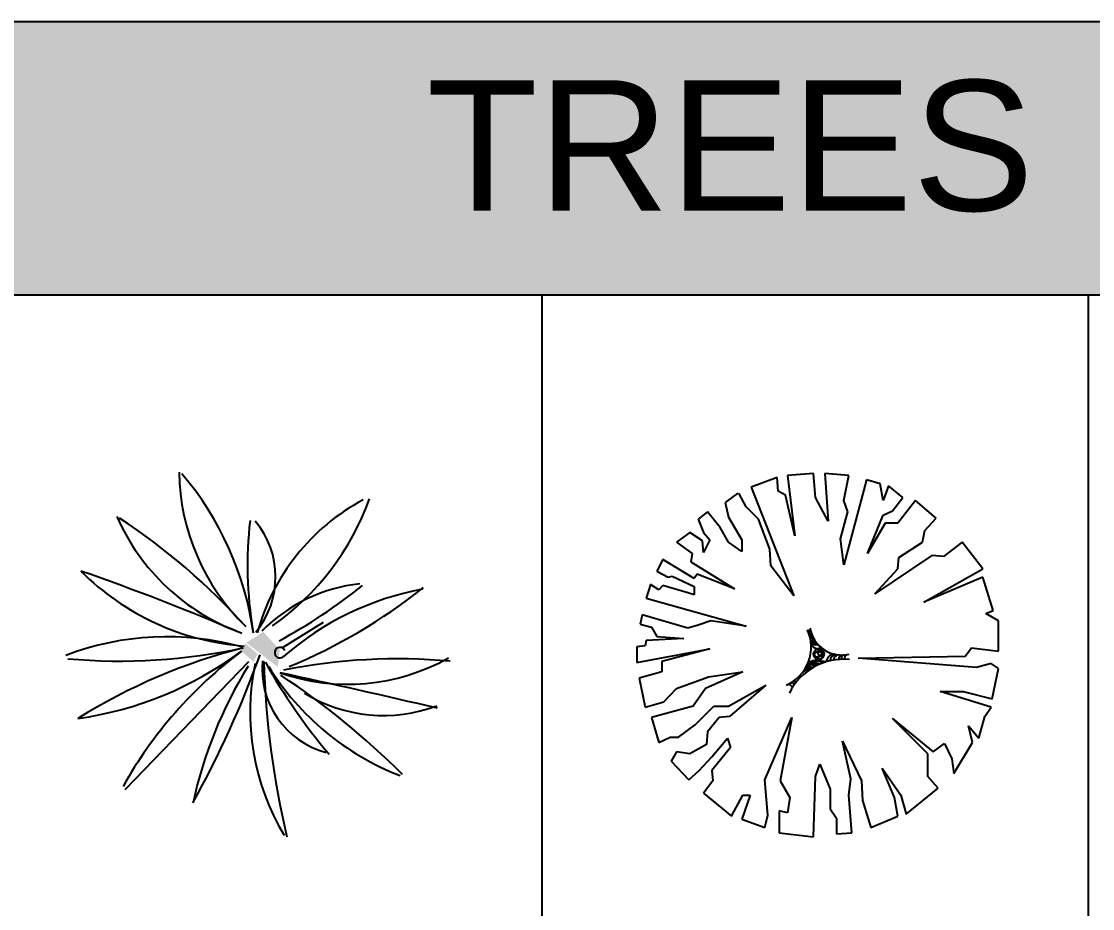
# Model space of a CAD drawing. Header units: inches. Extents: x 7658 to 73799, y 48 to 40262.
# Drawn here: x 36546 to 40653, y 36861 to 40262 of the extents above; entities that cross this region are included whole.
import ezdxf

# ---------------------------------------------------------------- set-up
doc = ezdxf.new("R2010")
doc.units = ezdxf.units.IN
doc.layers.add('www.cad-blocks.net', color=7, linetype='Continuous')
doc.styles.get("Standard").update_dxf_attribs({"font": 'arial.ttf'})

# ---------------------------------------------------------------- blocks, each defined once
blk = doc.blocks.new('A$C516926BB')
for p, q in [((0, 38.5194), (62.4121, 38.5194)), ((27.1553, 38.5194), (27.1553, 0)), ((29.249, 38.5194), (29.249, 0))]:
    blk.add_line(p, q)
blk = doc.blocks.new('A$C2DE96621')
at = {"color": 0}
for p, q in [((0.8322, 0.7266), (0.9865, 0.8225)), ((0.6999, 0.6702), (0.226, 0.1806))]:
    blk.add_line(p, q, dxfattribs=at)
for centre, major_axis, start_param, end_param in [((1.2763, 1.4107), (-0.596, 0.596), 0.800551, 1.585178), ((-0.4723, 0.6141), (0.8501, 0.8501), 5.637149, 6.201328), ((1.5287, 0.565), (-0.5831, 0.5831), -0.293069, 0.519619), ((0.2165, 1.6331), (0.7104, 0.7104), 4.536662, 5.155355), ((0.9579, 1.5657), (0.5902, 0.5902), 2.773061, 3.573081), ((-1.1847, -0.8841), (-1.7843, 1.7843), 4.661016, 4.91423), ((2.2127, 1.041), (-1.0727, 1.0727), 0.672211, 0.951051), ((0.4719, 0.9961), (0.2345, 0.2345), 4.806894, 6.19779), ((0.7581, 1.7207), (-0.7016, 0.7016), 1.57148, 2.280785), ((-3.046, -7.9133), (-6.6861, 6.6861), -1.189759, -1.119751), ((1.193, 0.3538), (0.4383, 0.4383), 0.893473, 1.578528), ((-0.185, 2.6111), (1.4936, 1.4936), 4.421524, 4.603383), ((1.5679, -0.1456), (-0.7868, 0.7868), -0.603568, -0.06526), ((0.0207, 2.6598), (1.5373, 1.5373), 4.321394, 4.596782), ((0.3861, -0.3131), (0.7637, 0.7637), 0.515381, 1.151002), ((0.2064, 2.8972), (-1.5722, 1.5722), 2.266546, 2.570694), ((1.2312, -1.4404), (1.5798, 1.5798), 1.034821, 1.344576), ((-0.1493, 1.8172), (-0.9741, 0.9741), 2.498374, 2.995188), ((1.6747, -0.6237), (-1.1805, 1.1805), -0.141397, 0.274127), ((0.8206, 0.7061), (0.0144, 0.0144), 5.882218, 10.930314), ((-2.9013, 2.0097), (2.7395, 2.7395), 4.991449, 5.152262), ((1.6159, 0.4752), (0.6436, 0.6436), 2.146678, 2.897556), ((1.0831, 0.6434), (-0.2344, 0.2344), 0.689451, 2.094913), ((4.0317, 0.7602), (2.3152, 2.3152), 2.38311, 2.590508), ((2.7494, 1.7862), (-1.6108, 1.6108), 1.297992, 1.486372), ((1.0801, 1.3726), (0.5569, 0.5569), 3.592081, 4.438948), ((1.2717, -1.5441), (-1.5743, 1.5743), -0.876057, -0.58752), ((2.1197, -0.2241), (1.1815, 1.1815), 1.802944, 2.142158), ((1.6494, 1.1915), (0.7248, 0.7248), 2.909044, 3.55876), ((-6.1535, -31.7626), (-23.4291, 23.4291), -1.016126, -0.997485), ((-0.7643, -1.804), (2.0483, 2.0483), 6.280435, 6.488637), ((1.2168, 1.0386), (0.4057, 0.4057), 3.372736, 4.292463)]:
    blk.add_ellipse(centre, major_axis=major_axis, ratio=1, start_param=start_param, end_param=end_param, dxfattribs=at)
for points in [[(0.812, 0.6512), (0.6907, 0.7445), (0.8193, 0.7163), (0.7569, 0.7856)], [(0.7185, 0.6713), (0.6712, 0.7129), (0.7348, 0.7006), (0.6875, 0.7423)]]:
    blk.add_solid(points, dxfattribs=at)
blk = doc.blocks.new('A$C1AD54E13')
at = {"color": 0}
for p, q in [((0.5376, 1.3769), (0.438, 1.341)), ((0.5416, 1.3251), (0.5376, 1.3769)), ((0.677, 1.3928), (0.5774, 1.3848)), ((0.5774, 1.3848), (0.6053, 1.154)), ((0.6849, 1.3013), (0.677, 1.3928)), ((0.8124, 1.3848), (0.7208, 1.3928)), ((0.7208, 1.3928), (0.7327, 1.2097)), ((0.7925, 1.2893), (0.8124, 1.3848)), ((0.8801, 1.3689), (0.7925, 1.0426)), ((0.9318, 1.353), (0.8801, 1.3689)), ((0.3863, 1.3172), (0.3385, 1.2814)), ((0.4181, 1.2654), (0.3903, 1.3172)), ((0.438, 1.341), (0.6013, 0.9232)), ((0.5695, 1.3092), (0.5416, 1.3251)), ((0.9438, 1.2893), (0.9318, 1.353)), ((0.9637, 1.345), (0.9438, 1.2893)), ((1.0194, 1.3013), (0.9637, 1.345)), ((0.3385, 1.2814), (0.3504, 1.2256)), ((0.6053, 1.154), (0.5695, 1.3092)), ((0.7327, 1.2097), (0.6849, 1.3013)), ((0.8084, 1.2455), (0.7925, 1.2893)), ((0.9796, 1.2495), (1.0194, 1.3013)), ((1.0672, 1.2893), (0.9995, 1.2018)), ((1.1469, 1.2217), (1.0672, 1.2893)), ((0.2708, 1.2455), (0.235, 1.2177)), ((0.3186, 1.1859), (0.2708, 1.2455)), ((0.4659, 1.2177), (0.4181, 1.2654)), ((0.7805, 1.1421), (0.8084, 1.2455)), ((0.8841, 1.0864), (0.9438, 1.2336)), ((0.9438, 1.2336), (0.9796, 1.2495)), ((0.235, 1.2177), (0.2549, 1.166)), ((0.3504, 1.2256), (0.4022, 1.1381)), ((0.5097, 1.1023), (0.4659, 1.2177)), ((0.9518, 1.2018), (0.8841, 1.0864)), ((0.9995, 1.2018), (0.9518, 1.2018)), ((1.1031, 1.1739), (1.1469, 1.2217)), ((0.2031, 1.166), (0.1513, 1.1301)), ((0.2509, 1.1341), (0.2031, 1.166)), ((0.2549, 1.166), (0.2788, 1.1381)), ((0.3504, 1.1301), (0.3186, 1.1859)), ((1.0951, 1.1301), (1.1031, 1.1739)), ((0.1513, 1.1301), (0.2111, 1.0864)), ((0.2549, 1.0903), (0.2509, 1.1341)), ((0.2788, 1.1381), (0.2549, 1.0903)), ((0.4022, 1.0943), (0.3504, 1.1301)), ((0.4022, 1.1381), (0.4022, 1.0943)), ((0.7925, 1.0426), (0.7805, 1.1421)), ((1.0035, 1.0705), (1.0951, 1.1301)), ((1.2464, 1.1301), (1.1748, 1.0744)), ((1.3261, 1.0267), (1.2464, 1.1301)), ((0.2111, 1.0864), (0.2071, 1.0545)), ((0.5137, 1.0386), (0.5097, 1.1023)), ((1.131, 1.0784), (0.9119, 0.9312)), ((0.9995, 1.0267), (1.0035, 1.0705)), ((1.1748, 1.0744), (1.131, 1.0784)), ((0.0996, 1.0625), (0.0757, 1.0187)), ((0.219, 0.9909), (0.0996, 1.0625)), ((0.2071, 1.0545), (0.3743, 0.9511)), ((0.6013, 0.9232), (0.5137, 1.0386)), ((0.9119, 0.9312), (0.9995, 1.0267)), ((1.0991, 0.8993), (1.3261, 1.0267)), ((0.0757, 1.0187), (0.1195, 0.9948)), ((0.1195, 0.9948), (0.1354, 0.9988)), ((0.1354, 0.9988), (0.219, 0.959)), ((0.231, 1.0068), (0.219, 0.9909)), ((0.3743, 0.9511), (0.231, 1.0068)), ((1.3261, 0.9948), (1.0991, 0.8993)), ((1.3659, 0.8675), (1.3261, 0.9948)), ((0.0518, 0.967), (0.0358, 0.9153)), ((0.0836, 0.9471), (0.0518, 0.967)), ((0.0996, 0.963), (0.0836, 0.9471)), ((0.1951, 0.9352), (0.0996, 0.963)), ((0.219, 0.959), (0.219, 0.9272)), ((0.0358, 0.9153), (0.4181, 0.8078)), ((0.219, 0.9272), (0.1951, 0.9352)), ((1.338, 0.8556), (1.3659, 0.8675)), ((0.0199, 0.8516), (0.0119, 0.8158)), ((0.1951, 0.7999), (0.0199, 0.8516)), ((0.2827, 0.8277), (0.235, 0.8118)), ((0.4181, 0.8078), (0.2827, 0.8277)), ((1.3858, 0.8277), (1.338, 0.8556)), ((1.3858, 0.7123), (1.3858, 0.8277)), ((0.0119, 0.8158), (0.0558, 0.8038)), ((0.0558, 0.8038), (0.0757, 0.768)), ((0.235, 0.8118), (0.1951, 0.7999)), ((0.0358, 0.7521), (0.0319, 0.7322)), ((0.1792, 0.7601), (0.0358, 0.7521)), ((0.0757, 0.768), (0.1792, 0.7601)), ((0.0319, 0.7322), (0, 0.7282)), ((0, 0.7282), (0, 0.6685)), ((0, 0.6685), (0.2788, 0.7203)), ((0.2788, 0.7203), (0.0956, 0.6725)), ((1.2584, 0.6924), (1.2823, 0.7242)), ((1.2823, 0.7242), (1.3858, 0.7123)), ((0.0956, 0.6725), (0.0956, 0.6327)), ((0.8482, 0.6845), (1.2584, 0.6924)), ((1.3022, 0.6486), (0.8482, 0.6845)), ((1.3579, 0.6646), (1.3022, 0.6486)), ((1.3858, 0.6447), (1.3579, 0.6646)), ((0.0956, 0.6327), (0.008, 0.6088)), ((0.4062, 0.6327), (0.2628, 0.5691)), ((0.2748, 0.6128), (0.4062, 0.6327)), ((1.3619, 0.5293), (1.3858, 0.6447)), ((0.008, 0.6088), (0.0319, 0.4974)), ((0.1513, 0.5691), (0.2748, 0.6128)), ((0.3504, 0.5014), (0.4938, 0.581)), ((0.4938, 0.581), (0.3544, 0.4616)), ((0.1035, 0.5173), (0.1513, 0.5691)), ((0.2628, 0.5691), (0.215, 0.5014)), ((1.3579, 0.4974), (1.1628, 0.5571)), ((1.1628, 0.5571), (1.2504, 0.5571)), ((1.2504, 0.5571), (1.3619, 0.5293)), ((0.0319, 0.4974), (0.1035, 0.5173)), ((0.215, 0.5014), (0.0558, 0.4576)), ((0.223, 0.4298), (0.2947, 0.5014)), ((0.2947, 0.5014), (0.3504, 0.5014)), ((1.334, 0.4616), (1.3579, 0.4974)), ((0.0558, 0.4576), (0.0836, 0.3621)), ((0.3146, 0.4576), (0.2708, 0.4019)), ((0.3544, 0.4616), (0.3146, 0.4576)), ((0.4898, 0.2189), (0.5934, 0.4576)), ((0.5934, 0.4576), (0.5495, 0.2149)), ((1.115, 0.3184), (0.9796, 0.4536)), ((0.9796, 0.4536), (1.1349, 0.3263)), ((1.3102, 0.378), (1.334, 0.4616)), ((0.1593, 0.382), (0.223, 0.4298)), ((1.2863, 0.3621), (1.2703, 0.4258)), ((1.2703, 0.4258), (1.3102, 0.378)), ((0.0836, 0.3621), (0.1274, 0.382)), ((0.1274, 0.382), (0.1593, 0.382)), ((0.2708, 0.4019), (0.2668, 0.3542)), ((0.2867, 0.3064), (0.3465, 0.378)), ((0.3465, 0.378), (0.3584, 0.3422)), ((0.2668, 0.3542), (0.2031, 0.3184)), ((0.3584, 0.3422), (0.2867, 0.2547)), ((0.8203, 0.2228), (0.7885, 0.3661)), ((0.7885, 0.3661), (0.8602, 0.2149)), ((1.1349, 0.3263), (1.1787, 0.3581)), ((1.1787, 0.3581), (1.2066, 0.2985)), ((1.2146, 0.2427), (1.2863, 0.3621)), ((0.1513, 0.3263), (0.1314, 0.2905)), ((0.1314, 0.2905), (0.1991, 0.2189)), ((0.2031, 0.3184), (0.1513, 0.3263)), ((0.2389, 0.2547), (0.2867, 0.3064)), ((1.115, 0.2308), (1.115, 0.3184)), ((1.2066, 0.2985), (1.2146, 0.2427)), ((0.1991, 0.2189), (0.2389, 0.2547)), ((0.2867, 0.2547), (0.2907, 0.2149)), ((0.6849, 0.2308), (0.7009, 0.2786)), ((0.7009, 0.2786), (0.7407, 0.1831)), ((0.9876, 0.1512), (0.9398, 0.2626)), ((0.9398, 0.2626), (1.0115, 0.1592)), ((0.2907, 0.2149), (0.2549, 0.1671)), ((0.5018, 0.0836), (0.4898, 0.2189)), ((0.5495, 0.2149), (0.5854, 0.1512)), ((0.677, 0), (0.6849, 0.2308)), ((0.8124, 0.1592), (0.8203, 0.2228)), ((0.8602, 0.2149), (0.8641, 0.1393)), ((1.1548, 0.187), (1.115, 0.2308)), ((0.2549, 0.1671), (0.3624, 0.0796)), ((0.7407, 0.1831), (0.7407, 0.1074)), ((1.0314, 0.0875), (1.1548, 0.187)), ((0.3624, 0.0796), (0.4062, 0.1592)), ((0.4341, 0.1592), (0.4022, 0.0677)), ((0.4062, 0.1592), (0.4341, 0.1592)), ((0.5854, 0.1512), (0.5774, 0.0915)), ((0.8243, 0.0159), (0.8124, 0.1592)), ((0.8641, 0.1393), (0.896, 0.0358)), ((0.9995, 0.0796), (0.9876, 0.1512)), ((1.0115, 0.1592), (1.0314, 0.0875)), ((0.4898, 0.0358), (0.5018, 0.0836)), ((0.5774, 0.0915), (0.5456, 0.0995)), ((0.5456, 0.0995), (0.5456, 0.0159)), ((0.7407, 0.1074), (0.7646, 0.0716)), ((0.4022, 0.0677), (0.4898, 0.0358)), ((0.7646, 0.0716), (0.7646, 0.0119)), ((0.896, 0.0358), (0.9995, 0.0796)), ((0.5456, 0.0159), (0.677, 0)), ((0.7646, 0.0119), (0.8243, 0.0159))]:
    blk.add_line(p, q, dxfattribs=at)
for centre, major_axis, start_param, end_param in [((0.5086, 0.7274), (-0.1127, 0.1127), 2.773566, 4.355282), ((0.6616, 0.8069), (-0.0111, 0.0111), 1.873396, 2.59046), ((0.6731, 0.8075), (-0.0178, 0.0178), 1.592201, 2.132899), ((0.6855, 0.8063), (0.0262, 0.0262), 3.104959, 3.542188), ((0.7857, 0.8214), (-0.0881, 0.0881), 0.964178, 2.580382), ((0.6702, 0.7734), (0.00665, 0.00665), 2.75537, 4.325356), ((0.6848, 0.7753), (0.0152, 0.0152), 2.65846, 3.682565), ((0.6829, 0.7694), (0.0162, 0.0162), 2.975272, 4.078739), ((0.692, 0.7496), (-0.0196, 0.0196), 1.139437, 2.81243), ((0.6857, 0.7681), (0.019, 0.019), 3.135411, 4.06353), ((0.687, 0.7656), (0.0207, 0.0207), 3.170447, 4.082097), ((0.6969, 0.7004), (-0.0143, 0.0143), 3.926991, 10.210176), ((0.6931, 0.7033), (0.0103, 0.0103), 5.497787, 11.780972), ((0.6958, 0.6949), (0.0113, 0.0113), 5.497787, 11.780972), ((0.7036, 0.7041), (0.00661, 0.00661), 5.497787, 11.780972), ((0.7562, 0.6697), (-0.0215, 0.0215), -0.807403, 0.746104), ((0.7652, 0.6723), (0.0185, 0.0185), 0.842605, 2.298276), ((0.7914, 0.4506), (0.1627, 0.1627), 0.681812, 1.903614), ((0.6739, 0.6267), (0.0248, 0.0248), 0.268625, 1.579747), ((0.6647, 0.6357), (0.0167, 0.0167), 0.008194, 1.51002), ((0.6788, 0.6213), (-0.0324, 0.0324), -1.267121, -0.19477), ((0.6842, 0.6255), (0.0352, 0.0352), 0.209324, 1.440739), ((0.7006, 0.5727), (0.0713, 0.0713), 0.53716, 1.263228), ((0.7014, 0.6874), (-0.00563, 0.00563), 3.926991, 10.210176), ((0.774, 0.6766), (0.0145, 0.0145), 1.12797, 2.32615), ((0.7867, 0.6834), (0.00885, 0.00885), 0.792094, 2.649563), ((0.7958, 0.6849), (0.0085, 0.0085), 0.880532, 2.734126), ((0.8106, 0.6839), (0.0104, 0.0104), 1.156154, 2.702442), ((0.654, 0.6184), (0.0152, 0.0152), 0.499801, 1.756594), ((0.654, 0.6246), (0.015, 0.015), 0.22566, 1.384319), ((0.6598, 0.6336), (0.0131, 0.0131), 0.132188, 1.809047), ((0.581, 0.5682), (-0.0109, 0.0109), 4.408672, 6.149867), ((0.5926, 0.5774), (-0.00858, 0.00858), 4.572039, 6.233767), ((0.6015, 0.5851), (-0.00701, 0.00701), 4.626202, 5.947478)]:
    blk.add_ellipse(centre, major_axis=major_axis, ratio=1, start_param=start_param, end_param=end_param, dxfattribs=at)
blk = doc.blocks.new('format')
at = {"layer": 'www.cad-blocks.net', "true_color": 0x546d8e}
h = blk.add_hatch(color=155, dxfattribs=at)
h.set_gradient(color1=(68, 68, 68), color2=(84, 109, 142), tint=1)
h.paths.add_polyline_path([(11386.7, 40261.7), (11386.7, 39213.8), (73798.8, 39213.8), (73798.8, 40261.7)])
at = {"layer": 'www.cad-blocks.net', "color": 155, "true_color": 0x546d8e}
for p, q in [((11386.7, 40261.7), (73798.8, 40261.7)), ((11386.7, 39213.8), (73798.8, 39213.8)), ((11386.7, 39213.8), (73798.8, 39213.8))]:
    blk.add_line(p, q, dxfattribs=at)
at = {"layer": 'www.cad-blocks.net', "insert": (38099.5, 40036.2), "char_height": 500, "attachment_point": 1}
blk.add_mtext_dynamic_manual_height_columns('{\\C255;\\c16777215;TREES IN PLAN VIEW}', width=16790, gutter_width=12.5, heights=[0], dxfattribs=at)

msp = doc.modelspace()

# ---------------------------------------------------------------- block references
msp.add_blockref('format', (0, 0))
at = {"xscale": 1000, "yscale": 1000, "zscale": 1000}
for name, p in [('A$C2DE96621', (36717.3, 37136)), ('A$C1AD54E13', (38906, 37136))]:
    msp.add_blockref(name, p, dxfattribs=at)
at = {"layer": 'www.cad-blocks.net', "color": 155, "true_color": 0x546d8e, "xscale": 1000, "yscale": 1000, "zscale": 1000}
msp.add_blockref('A$C516926BB', (11386.7, 694.4), dxfattribs=at)

doc.saveas('drawing.dxf')
